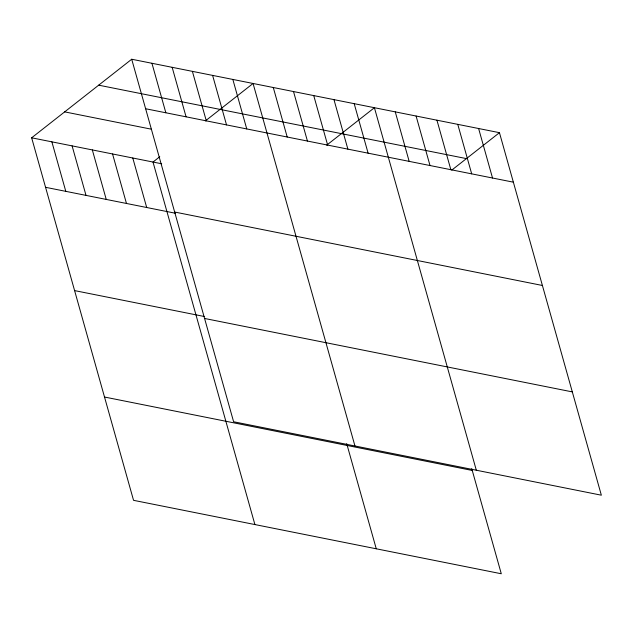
<?xml version="1.0" encoding="UTF-8"?>
<svg xmlns="http://www.w3.org/2000/svg" width="633" height="633" viewBox="0 0 633 633"><rect width="100%" height="100%" fill="white"/><g stroke="black" fill="none" stroke-linecap="round" stroke-linejoin="round"><path stroke-width="0.95" d="M471.735 468.618L501.289 573.759L133.547 500.323L31.65 137.804L131.711 59.241L499.453 132.677L601.35 495.196L233.609 421.752L131.711 59.241M159.761 156.739L153.004 162.04L254.901 524.559M205.353 120.935L253.065 83.477L354.963 445.988M326.707 145.171L374.419 107.713L476.317 470.224M451.74 170.142L499.453 132.677M98.693 85.17L466.434 158.606M145.622 108.741L513.363 182.177M64.669 111.875L151.35 129.187M31.65 137.804L161.676 163.773M174.661 212.031L542.402 285.475M45.56 187.305L175.586 213.274M74.599 290.602L204.625 316.563M204.57 318.462L572.311 391.898M104.516 397.026L472.258 470.461M478.611 128.515L492.529 178.015M457.77 124.353L471.688 173.853M436.936 120.191L450.846 169.691M416.095 116.029L430.013 165.529M395.261 111.867L409.171 161.368M354.195 103.67L368.105 153.17M333.963 99.634L347.881 149.127M313.739 95.591L327.657 145.092M293.514 91.556L307.432 141.048M273.29 87.512L287.2 137.013M346.702 443.646L376.263 548.795M232.841 79.434L246.751 128.934M212.609 75.398L226.527 124.899M192.385 71.355L206.303 120.856M172.16 67.32L186.07 116.82M151.936 63.276L165.846 112.777M132.78 158.005L146.69 207.497M112.555 153.961L126.465 203.462M92.331 149.926L106.241 199.419M72.099 145.883L86.017 195.383M51.874 141.847L65.792 191.34"/></g></svg>
